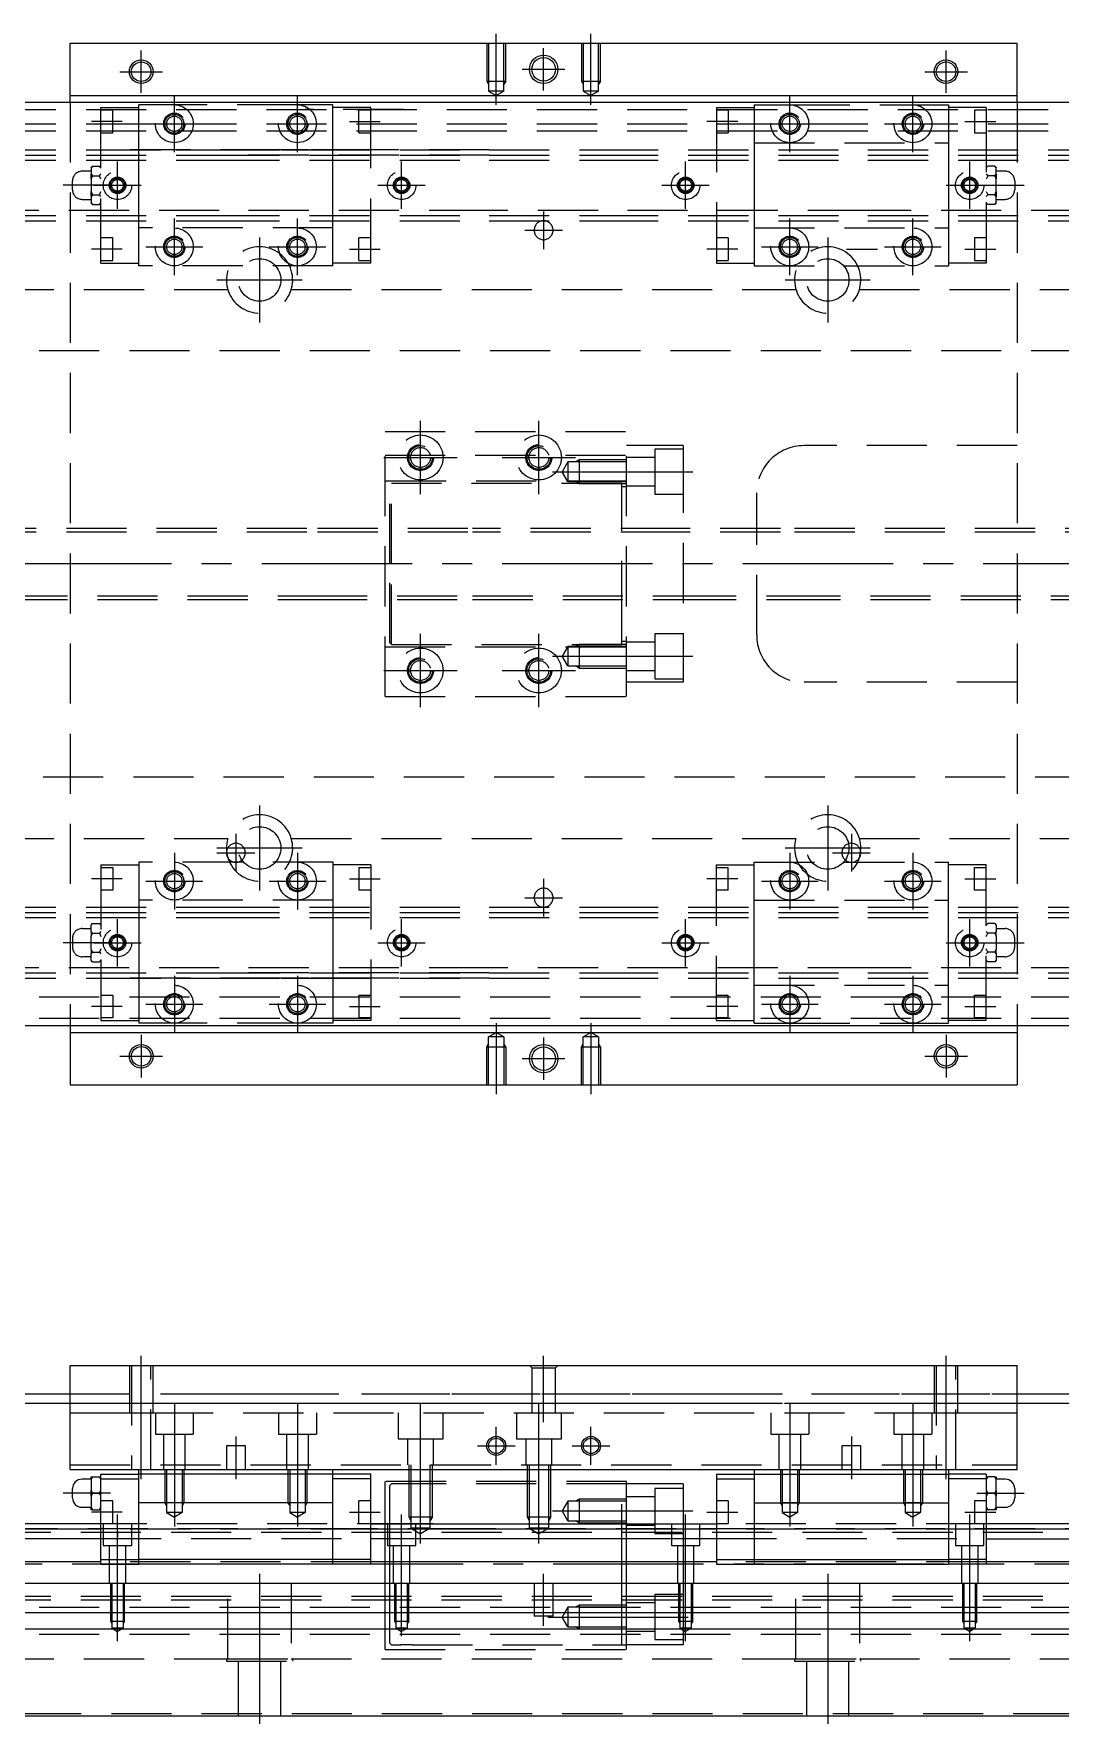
# Model space of a CAD drawing. Extents: x -94 to 666, y -24 to 355.
# Drawn here: x 122.3 to 339.1, y -2 to 355.3 of the extents above; entities that cross this region are included whole.
import ezdxf

# ---------------------------------------------------------------- set-up
doc = ezdxf.new("R2010")
doc.units = 0
doc.linetypes.add('CENTER', pattern=[50.8, 31.75, -6.35, 6.35, -6.35])
doc.linetypes.add('DASHED', pattern=[19.05, 12.7, -6.35])
doc.layers.get('0').update_dxf_attribs({"linetype": 'CONTINUOUS'})
doc.layers.add('CENTER', color=1, linetype='CENTER')

msp = doc.modelspace()

# ---------------------------------------------------------------- linework, layer by layer
at = {"color": 7, "linetype": 'CONTINUOUS'}
for p, q in [((130, 342.31), (130, 353.31)), ((130, 353.31), (330, 353.31)), ((330, 342.31), (330, 353.31)), ((474, 340.81), (-14, 340.81)), ((130, 340.81), (130, 342.31)), ((130, 342.31), (330, 342.31)), ((330, 340.81), (330, 342.31)), ((-14, 145.81), (474, 145.81)), ((130, 145.81), (130, 144.31)), ((130, 144.31), (130, 133.31)), ((130, 144.31), (330, 144.31)), ((330, 145.81), (330, 144.31)), ((330, 144.31), (330, 133.31)), ((130, 133.31), (330, 133.31)), ((130, 52), (130, 74)), ((130, 74), (330, 74)), ((330, 52), (330, 74)), ((-14, 68), (130, 68)), ((330, 68), (474, 68)), ((-6, 66), (130, 66)), ((330, 66), (466, 66)), ((130, 52), (330, 52)), ((134.72, 50.49), (134.43, 49.9)), ((134.43, 50.49), (134.72, 50.49)), ((134.43, 49.9), (134.43, 50.49)), ((134.72, 50.49), (136.19, 50.49)), ((136.45, 49.97), (136.19, 50.49)), ((136.19, 50.49), (136.5, 50.49)), ((136.5, 50.01), (136.5, 51)), ((136.5, 51), (144.5, 51)), ((144.5, 51.01), (144.5, 52)), ((144.5, 45), (144.5, 51.01)), ((185.5, 51.01), (144.5, 51.01)), ((185.5, 51.01), (185.5, 52)), ((185.5, 45), (185.5, 51.01)), ((193.5, 51), (185.5, 51)), ((193.5, 50.01), (193.5, 51)), ((266.5, 51), (266.5, 50.01)), ((266.5, 51), (274.5, 51)), ((274.5, 52), (274.5, 51.01)), ((274.5, 51.01), (274.5, 45)), ((274.5, 51.01), (315.5, 51.01)), ((315.5, 52), (315.5, 51.01)), ((315.5, 51.01), (315.5, 45)), ((323.5, 51), (315.5, 51)), ((323.5, 51), (323.5, 50.01)), ((323.5, 50.49), (323.81, 50.49)), ((323.81, 50.49), (323.55, 49.97)), ((325.28, 50.49), (323.81, 50.49)), ((325.28, 50.49), (325.57, 50.49)), ((325.57, 49.9), (325.28, 50.49)), ((325.57, 50.49), (325.57, 49.9)), ((130.5, 47), (130.5, 47.97)), ((130.5, 46.03), (130.5, 47)), ((134.43, 49.97), (132.5, 49.97)), ((134.43, 49.9), (134.43, 47.59)), ((134.43, 46.41), (134.43, 47.59)), ((134.43, 47.59), (134.72, 47)), ((134.72, 47), (134.43, 46.41)), ((134.72, 47), (136.19, 47)), ((136.19, 47), (136.5, 47.64)), ((136.5, 46.36), (136.19, 47)), ((136.5, 49.85), (136.45, 49.97)), ((136.5, 50.01), (144.5, 50.01)), ((136.5, 33), (136.5, 50.01)), ((193.5, 50.01), (185.5, 50.01)), ((193.5, 33), (193.5, 50.01)), ((266.5, 50.01), (274.5, 50.01)), ((266.5, 50.01), (266.5, 33)), ((323.5, 50.01), (315.5, 50.01)), ((323.5, 50.01), (323.5, 33)), ((323.55, 49.97), (323.5, 49.85)), ((323.5, 47.64), (323.81, 47)), ((323.81, 47), (323.5, 46.36)), ((325.28, 47), (323.81, 47)), ((325.28, 47), (325.57, 47.59)), ((325.57, 46.41), (325.28, 47)), ((327.5, 49.97), (325.57, 49.97)), ((325.57, 47.59), (325.57, 49.9)), ((325.57, 47.59), (325.57, 46.41)), ((329.5, 47.97), (329.5, 46.03)), ((132.5, 44.03), (134.43, 44.03)), ((134.43, 46.41), (134.43, 44.1)), ((134.43, 44.1), (134.72, 43.5)), ((134.43, 43.5), (134.43, 44.1)), ((134.72, 43.5), (134.43, 43.5)), ((134.72, 43.5), (136.19, 43.5)), ((136.19, 43.5), (136.5, 44.15)), ((136.5, 43.5), (136.19, 43.5)), ((185.5, 45), (144.5, 45)), ((144.5, 33), (144.5, 45)), ((185.5, 33), (185.5, 45)), ((274.5, 45), (315.5, 45)), ((274.5, 45), (274.5, 33)), ((315.5, 45), (315.5, 33)), ((323.5, 44.15), (323.81, 43.5)), ((323.81, 43.5), (323.5, 43.5)), ((325.28, 43.5), (323.81, 43.5)), ((325.28, 43.5), (325.57, 44.1)), ((325.57, 43.5), (325.28, 43.5)), ((325.57, 44.1), (325.57, 46.41)), ((325.57, 44.1), (325.57, 43.5)), ((325.57, 44.03), (327.5, 44.03)), ((136.5, 40.5), (0, 40.5)), ((136.5, 39.38), (0, 39.38)), ((193.5, 40.5), (246, 40.5)), ((266.5, 39.38), (193.5, 39.38)), ((246, 40.5), (258, 40.5)), ((258, 40.5), (266.5, 40.5)), ((460, 40.5), (323.5, 40.5)), ((460, 39.38), (323.5, 39.38)), ((0, 37.47), (136.5, 37.47)), ((193.5, 37.47), (266.5, 37.47)), ((323.5, 37.4), (460, 37)), ((136.5, 32.52), (0, 32.52)), ((136.5, 32), (136.5, 33)), ((136.5, 33), (144.5, 33)), ((144.5, 32), (144.5, 33)), ((185.5, 33), (144.5, 33)), ((185.5, 32), (185.5, 33)), ((193.5, 33), (185.5, 33)), ((193.5, 32), (193.5, 33)), ((266.5, 32.5), (193.5, 32.52)), ((266.5, 33), (266.5, 32)), ((266.5, 33), (274.5, 33)), ((274.5, 33), (274.5, 32)), ((274.5, 33), (315.5, 33)), ((315.5, 33), (315.5, 32)), ((323.5, 33), (315.5, 33)), ((323.5, 33), (323.5, 32)), ((460, 32.52), (323.5, 32.5)), ((136.5, 32), (144.5, 32)), ((185.5, 32), (144.5, 32)), ((193.5, 32), (185.5, 32)), ((266.5, 32), (274.5, 32)), ((274.5, 32), (315.5, 32)), ((323.5, 32), (315.5, 32)), ((0, 28), (460, 28)), ((460, 21.7), (0, 21.7)), ((460, 18.3), (0, 18.3)), ((0, 0), (460, 0))]:
    msp.add_line(p, q, dxfattribs=at)
at = {"color": 3, "linetype": 'DASHED'}
for p, q in [((218, 353.31), (218, 345.31)), ((218.38, 353.31), (218.38, 345.31)), ((221.62, 345.31), (221.62, 353.31)), ((222, 345.31), (222, 353.31)), ((238, 353.31), (238, 345.31)), ((238.38, 353.31), (238.38, 345.31)), ((241.62, 345.31), (241.62, 353.31)), ((242, 345.31), (242, 353.31)), ((218, 345.31), (218.38, 344.65)), ((218, 345.31), (220, 345.31)), ((218.38, 345.31), (218.38, 343.21)), ((221.62, 343.21), (218.38, 343.21)), ((218.38, 343.21), (220, 342.27)), ((220, 345.31), (222, 345.31)), ((221.62, 343.21), (220, 342.27)), ((221.62, 343.21), (221.62, 345.31)), ((222, 345.31), (221.62, 344.65)), ((238, 345.31), (238.38, 344.65)), ((238, 345.31), (240, 345.31)), ((238.38, 345.31), (238.38, 343.21)), ((238.38, 343.21), (240, 342.27)), ((241.62, 343.21), (238.38, 343.21)), ((240, 345.31), (242, 345.31)), ((241.62, 343.21), (240, 342.27)), ((241.62, 343.21), (241.62, 345.31)), ((242, 345.31), (241.62, 344.65)), ((130, 340.81), (130, 145.81)), ((136.5, 338.77), (136.5, 339.76)), ((136.5, 339.76), (144.5, 339.76)), ((144.5, 339.32), (144.5, 340.31)), ((152, 340.31), (144.5, 340.31)), ((178, 340.31), (152, 340.31)), ((185.5, 340.31), (178, 340.31)), ((185.5, 339.32), (185.5, 340.31)), ((193.5, 339.76), (185.5, 339.76)), ((193.5, 338.77), (193.5, 339.76)), ((266.5, 339.76), (266.5, 338.77)), ((266.5, 339.76), (274.5, 339.76)), ((274.5, 340.31), (274.5, 339.32)), ((274.5, 340.31), (282, 340.31)), ((282, 340.31), (308, 340.31)), ((308, 340.31), (315.5, 340.31)), ((315.5, 340.31), (315.5, 339.32)), ((323.5, 339.76), (315.5, 339.76)), ((323.5, 339.76), (323.5, 338.77)), ((330, 340.81), (330, 145.81)), ((0, 339.31), (460, 339.31)), ((0, 336.31), (460, 336.31)), ((139, 339.21), (136.5, 339.21)), ((136.5, 307.85), (136.5, 338.77)), ((139, 334.41), (139, 339.21)), ((144.5, 332.31), (144.5, 339.32)), ((200.37, 339.32), (179.63, 339.32)), ((185.5, 332.31), (185.5, 339.32)), ((191, 334.41), (191, 339.21)), ((193.5, 339.21), (191, 339.21)), ((193.5, 307.85), (193.5, 338.77)), ((269, 339.21), (266.5, 339.21)), ((266.5, 338.77), (266.5, 307.85)), ((269, 339.21), (269, 334.41)), ((274.5, 339.32), (274.5, 332.31)), ((315.5, 339.32), (315.5, 332.31)), ((323.5, 339.21), (321, 339.21)), ((321, 339.21), (321, 334.41)), ((323.5, 338.77), (323.5, 307.85)), ((0, 334.81), (460, 334.81)), ((136.5, 334.41), (139, 334.41)), ((144.5, 331.81), (144.5, 332.31)), ((185.5, 331.81), (185.5, 332.31)), ((191, 334.41), (193.5, 334.41)), ((266.5, 334.41), (269, 334.41)), ((274.5, 332.31), (274.5, 331.81)), ((274.5, 332.31), (315.5, 332.31)), ((315.5, 332.31), (315.5, 331.81)), ((321, 334.41), (323.5, 334.41)), ((0, 330.81), (161.5, 330.81)), ((0, 329.69), (161.5, 329.69)), ((136.5, 330.81), (193.5, 330.81)), ((193.5, 330.81), (136.5, 330.81)), ((144.5, 326.81), (144.5, 331.81)), ((218.5, 330.81), (161.5, 330.81)), ((161.5, 330.81), (218.5, 330.81)), ((161.5, 330.81), (218.5, 330.81)), ((218.5, 330.81), (161.5, 330.81)), ((218.5, 329.69), (161.5, 329.69)), ((161.5, 329.69), (218.5, 329.69)), ((185.5, 326.81), (185.5, 331.81)), ((218.5, 330.81), (241.5, 330.81)), ((218.5, 329.69), (241.5, 329.69)), ((241.5, 330.81), (298.5, 330.81)), ((241.5, 330.81), (298.5, 330.81)), ((241.5, 329.69), (298.5, 329.69)), ((241.5, 329.69), (298.5, 329.69)), ((274.5, 331.81), (274.5, 326.81)), ((298.5, 330.81), (460, 330.81)), ((298.5, 329.69), (460, 329.69)), ((315.5, 331.81), (315.5, 326.81)), ((0, 328.61), (161.5, 328.61)), ((134.43, 326.28), (132.5, 326.28)), ((134.72, 327.35), (134.43, 327.05)), ((134.72, 327.35), (134.43, 327)), ((134.43, 327), (134.43, 327.05)), ((134.43, 327), (134.43, 325.67)), ((134.43, 324.65), (134.43, 325.67)), ((134.43, 325.67), (134.72, 325.33)), ((134.72, 325.33), (134.43, 324.65)), ((134.72, 327.35), (136.19, 327.35)), ((134.72, 325.33), (136.19, 325.33)), ((136.5, 327.03), (136.19, 327.35)), ((136.5, 326.98), (136.19, 327.35)), ((136.19, 325.33), (136.5, 325.7)), ((136.5, 324.59), (136.19, 325.33)), ((144.5, 326.31), (144.5, 326.81)), ((144.5, 320.31), (144.5, 326.31)), ((161.5, 328.61), (218.5, 328.61)), ((161.5, 328.61), (218.5, 328.61)), ((185.5, 326.31), (185.5, 326.81)), ((185.5, 320.31), (185.5, 326.31)), ((218.5, 328.61), (241.5, 328.61)), ((241.5, 328.61), (298.5, 328.61)), ((241.5, 328.61), (298.5, 328.61)), ((274.5, 326.81), (274.5, 326.31)), ((274.5, 326.31), (274.5, 320.31)), ((298.5, 328.61), (460, 328.61)), ((315.5, 326.81), (315.5, 326.31)), ((315.5, 326.31), (315.5, 320.31)), ((323.81, 327.35), (323.5, 327.03)), ((323.81, 327.35), (323.5, 326.98)), ((323.5, 325.7), (323.81, 325.33)), ((323.81, 325.33), (323.5, 324.59)), ((325.28, 327.35), (323.81, 327.35)), ((325.28, 325.33), (323.81, 325.33)), ((325.57, 327.05), (325.28, 327.35)), ((325.57, 327), (325.28, 327.35)), ((325.28, 325.33), (325.57, 325.67)), ((325.57, 324.65), (325.28, 325.33)), ((325.57, 327.05), (325.57, 327)), ((325.57, 325.67), (325.57, 327)), ((327.5, 326.28), (325.57, 326.28)), ((325.57, 325.67), (325.57, 324.65)), ((130.5, 322.34), (130.5, 324.28)), ((134.43, 324.65), (134.43, 321.97)), ((134.43, 321.97), (134.72, 321.29)), ((134.43, 320.95), (134.43, 321.97)), ((136.19, 321.29), (136.5, 322.03)), ((323.5, 322.03), (323.81, 321.29)), ((325.28, 321.29), (325.57, 321.97)), ((325.57, 321.97), (325.57, 324.65)), ((325.57, 321.97), (325.57, 320.95)), ((329.5, 324.28), (329.5, 322.34)), ((161.5, 318.01), (0, 318.01)), ((132.5, 320.34), (134.43, 320.34)), ((134.72, 321.29), (134.43, 320.95)), ((134.43, 320.95), (134.43, 319.62)), ((134.43, 319.57), (134.43, 319.62)), ((134.43, 319.62), (134.72, 319.27)), ((134.43, 319.57), (134.72, 319.27)), ((134.72, 321.29), (136.19, 321.29)), ((134.72, 319.27), (136.19, 319.27)), ((136.5, 320.92), (136.19, 321.29)), ((136.19, 319.27), (136.5, 319.64)), ((136.19, 319.27), (136.5, 319.59)), ((144.5, 319.81), (144.5, 320.31)), ((144.5, 314.81), (144.5, 319.81)), ((218.5, 318.01), (161.5, 318.01)), ((218.5, 318.01), (161.5, 318.01)), ((185.5, 319.81), (185.5, 320.31)), ((185.5, 314.81), (185.5, 319.81)), ((241.5, 318.01), (218.5, 318.01)), ((298.5, 318.01), (241.5, 318.01)), ((298.5, 318.01), (241.5, 318.01)), ((274.5, 320.31), (274.5, 319.81)), ((274.5, 319.81), (274.5, 314.81)), ((460, 318.01), (298.5, 318.01)), ((315.5, 320.31), (315.5, 319.81)), ((315.5, 319.81), (315.5, 314.81)), ((323.81, 321.29), (323.5, 320.92)), ((323.5, 319.64), (323.81, 319.27)), ((323.5, 319.59), (323.81, 319.27)), ((325.28, 321.29), (323.81, 321.29)), ((325.28, 319.27), (323.81, 319.27)), ((325.57, 320.95), (325.28, 321.29)), ((325.28, 319.27), (325.57, 319.62)), ((325.28, 319.27), (325.57, 319.57)), ((325.57, 319.62), (325.57, 320.95)), ((325.57, 320.34), (327.5, 320.34)), ((325.57, 319.62), (325.57, 319.57)), ((0, 316.93), (161.5, 316.93)), ((0, 315.81), (161.5, 315.81)), ((144.5, 314.31), (144.5, 314.81)), ((161.5, 316.93), (218.5, 316.93)), ((161.5, 315.81), (218.5, 315.81)), ((185.5, 314.31), (185.5, 314.81)), ((218.5, 316.93), (241.5, 316.93)), ((218.5, 315.81), (241.5, 315.81)), ((241.5, 316.93), (298.5, 316.93)), ((241.5, 315.81), (298.5, 315.81)), ((274.5, 314.81), (274.5, 314.31)), ((298.5, 316.93), (460, 316.93)), ((298.5, 315.81), (460, 315.81)), ((315.5, 314.81), (315.5, 314.31)), ((139, 312.21), (136.5, 312.21)), ((139, 307.41), (139, 312.21)), ((144.5, 307.3), (144.5, 314.31)), ((185.5, 314.31), (144.5, 314.31)), ((185.5, 307.3), (185.5, 314.31)), ((191, 307.41), (191, 312.21)), ((193.5, 312.21), (191, 312.21)), ((269, 312.21), (266.5, 312.21)), ((269, 312.21), (269, 307.41)), ((274.5, 314.31), (274.5, 307.3)), ((274.5, 314.31), (315.5, 314.31)), ((315.5, 314.31), (315.5, 307.3)), ((323.5, 312.21), (321, 312.21)), ((321, 312.21), (321, 307.41)), ((136.5, 306.86), (136.5, 307.85)), ((136.5, 307.41), (139, 307.41)), ((144.5, 306.31), (144.5, 307.3)), ((185.5, 306.31), (185.5, 307.3)), ((191, 307.41), (193.5, 307.41)), ((193.5, 306.86), (193.5, 307.85)), ((266.5, 307.85), (266.5, 306.86)), ((266.5, 307.41), (269, 307.41)), ((274.5, 307.3), (274.5, 306.31)), ((315.5, 307.3), (315.5, 306.31)), ((321, 307.41), (323.5, 307.41)), ((323.5, 307.85), (323.5, 306.86)), ((136.5, 306.86), (144.5, 306.86)), ((185.5, 306.31), (144.5, 306.31)), ((193.5, 306.86), (185.5, 306.86)), ((266.5, 306.86), (274.5, 306.86)), ((274.5, 306.31), (315.5, 306.31)), ((323.5, 306.86), (315.5, 306.86)), ((56.71, 301.31), (163.29, 301.31)), ((176.71, 301.31), (283.29, 301.31)), ((296.71, 301.31), (403.29, 301.31)), ((460, 288.31), (10, 288.31)), ((196.5, 271.31), (247.5, 271.31)), ((196.5, 215.31), (196.5, 271.31)), ((247.5, 215.31), (247.5, 271.31)), ((259.5, 268.31), (247.5, 268.31)), ((259.5, 268.31), (259.5, 266.8)), ((330, 268.31), (285, 268.31)), ((196.5, 266.31), (247.5, 266.31)), ((235.1, 264.86), (233.91, 262.8)), ((237.5, 264.86), (235.1, 264.86)), ((235.1, 264.86), (235.1, 260.73)), ((237.5, 265.3), (236.75, 264.86)), ((247.5, 265.3), (237.5, 265.3)), ((237.5, 265.3), (237.5, 260.3)), ((247.5, 264.86), (237.5, 264.86)), ((253.5, 265.8), (247.5, 265.8)), ((259.5, 267.55), (253.5, 267.55)), ((253.5, 267.55), (253.5, 258.05)), ((259.5, 266.8), (259.5, 219.82)), ((235.1, 260.73), (233.91, 262.8)), ((247.5, 260.81), (196.5, 260.81)), ((197.5, 243.31), (197.5, 259.97)), ((246.5, 260.31), (197.84, 260.31)), ((197.84, 243.31), (197.84, 260.31)), ((235.1, 260.73), (237.5, 260.73)), ((237.5, 260.3), (236.75, 260.73)), ((237.5, 260.73), (247.5, 260.73)), ((237.5, 260.3), (247.5, 260.3)), ((246.5, 256.27), (246.5, 260.31)), ((247.5, 259.63), (246.5, 259.63)), ((247.5, 259.8), (253.5, 259.8)), ((253.5, 258.05), (259.5, 258.05)), ((275, 228.31), (275, 258.31)), ((246.5, 255.37), (246.5, 256.27)), ((246.5, 231.25), (246.5, 255.37)), ((180, 250.81), (40.5, 250.81)), ((214, 250.81), (180, 250.81)), ((259, 250.81), (215, 250.81)), ((280, 250.81), (258, 250.81)), ((410, 250.81), (280, 250.81)), ((180, 250.06), (40.5, 250.06)), ((214, 250.06), (180, 250.06)), ((259, 250.06), (215, 250.06)), ((280, 250.06), (258, 250.06)), ((410, 250.06), (280, 250.06)), ((197.5, 226.65), (197.5, 243.31)), ((197.84, 226.31), (197.84, 243.31)), ((40.5, 236.56), (180, 236.56)), ((180, 236.56), (214, 236.56)), ((215, 236.56), (259, 236.56)), ((258, 236.56), (280, 236.56)), ((280, 236.56), (410, 236.56)), ((40.5, 235.81), (180, 235.81)), ((180, 235.81), (214, 235.81)), ((215, 235.81), (259, 235.81)), ((258, 235.81), (280, 235.81)), ((280, 235.81), (410, 235.81)), ((246.5, 230.35), (246.5, 231.25)), ((246.5, 226.31), (246.5, 230.35)), ((196.5, 225.81), (247.5, 225.81)), ((197.5, 226.65), (197.84, 226.31)), ((197.84, 226.31), (246.5, 226.31)), ((235.1, 225.89), (233.91, 223.82)), ((237.5, 225.89), (235.1, 225.89)), ((235.1, 225.89), (235.1, 221.76)), ((237.5, 226.32), (236.75, 225.89)), ((247.5, 226.32), (237.5, 226.32)), ((247.5, 226.32), (237.5, 226.32)), ((237.5, 226.32), (237.5, 221.32)), ((247.5, 225.89), (237.5, 225.89)), ((246.5, 226.99), (247.5, 226.99)), ((253.5, 226.82), (247.5, 226.82)), ((259.5, 228.57), (253.5, 228.57)), ((253.5, 228.57), (253.5, 219.07)), ((235.1, 221.76), (233.91, 223.82)), ((235.1, 221.76), (237.5, 221.76)), ((237.5, 221.32), (236.75, 221.76)), ((237.5, 221.76), (247.5, 221.76)), ((237.5, 221.32), (247.5, 221.32)), ((247.5, 220.82), (253.5, 220.82)), ((259.5, 218.31), (247.5, 218.31)), ((253.5, 219.07), (259.5, 219.07)), ((259.5, 219.82), (259.5, 218.31)), ((330, 218.31), (285, 218.31)), ((196.5, 215.31), (247.5, 215.31)), ((10, 198.31), (460, 198.31)), ((56.71, 185.31), (163.29, 185.31)), ((176.71, 185.31), (283.29, 185.31)), ((296.71, 185.31), (403.29, 185.31)), ((136.5, 179.76), (136.5, 178.77)), ((136.5, 179.76), (144.5, 179.76)), ((136.5, 179.21), (139, 179.21)), ((136.5, 178.77), (136.5, 147.85)), ((139, 179.21), (139, 174.41)), ((144.5, 180.31), (144.5, 179.32)), ((185.5, 180.31), (144.5, 180.31)), ((144.5, 179.32), (144.5, 172.31)), ((185.5, 180.31), (185.5, 179.32)), ((193.5, 179.76), (185.5, 179.76)), ((185.5, 179.32), (185.5, 172.31)), ((191, 179.21), (191, 174.41)), ((191, 179.21), (193.5, 179.21)), ((193.5, 179.76), (193.5, 178.77)), ((193.5, 178.77), (193.5, 147.85)), ((266.5, 178.77), (266.5, 179.76)), ((266.5, 179.76), (274.5, 179.76)), ((266.5, 179.21), (269, 179.21)), ((266.5, 147.85), (266.5, 178.77)), ((269, 174.41), (269, 179.21)), ((274.5, 179.32), (274.5, 180.31)), ((274.5, 180.31), (315.5, 180.31)), ((274.5, 172.31), (274.5, 179.32)), ((315.5, 179.32), (315.5, 180.31)), ((323.5, 179.76), (315.5, 179.76)), ((315.5, 172.31), (315.5, 179.32)), ((321, 179.21), (323.5, 179.21)), ((321, 174.41), (321, 179.21)), ((323.5, 178.77), (323.5, 179.76)), ((323.5, 147.85), (323.5, 178.77)), ((139, 174.41), (136.5, 174.41)), ((144.5, 172.31), (144.5, 171.81)), ((185.5, 172.31), (144.5, 172.31)), ((144.5, 171.81), (144.5, 166.81)), ((185.5, 172.31), (185.5, 171.81)), ((185.5, 171.81), (185.5, 166.81)), ((193.5, 174.41), (191, 174.41)), ((269, 174.41), (266.5, 174.41)), ((274.5, 171.81), (274.5, 172.31)), ((274.5, 172.31), (315.5, 172.31)), ((274.5, 166.81), (274.5, 171.81)), ((315.5, 171.81), (315.5, 172.31)), ((315.5, 166.81), (315.5, 171.81)), ((323.5, 174.41), (321, 174.41)), ((0, 170.81), (161.5, 170.81)), ((0, 169.69), (161.5, 169.69)), ((0, 168.61), (161.5, 168.61)), ((161.5, 170.81), (218.5, 170.81)), ((161.5, 169.69), (218.5, 169.69)), ((161.5, 168.61), (218.5, 168.61)), ((161.5, 168.61), (218.5, 168.61)), ((218.5, 170.81), (241.5, 170.81)), ((218.5, 169.69), (241.5, 169.69)), ((218.5, 168.61), (241.5, 168.61)), ((241.5, 170.81), (298.5, 170.81)), ((241.5, 169.69), (298.5, 169.69)), ((241.5, 168.61), (298.5, 168.61)), ((241.5, 168.61), (298.5, 168.61)), ((298.5, 170.81), (460, 170.81)), ((298.5, 169.69), (460, 169.69)), ((298.5, 168.61), (460, 168.61)), ((132.5, 166.28), (134.43, 166.28)), ((134.43, 167), (134.72, 167.35)), ((134.43, 167.05), (134.72, 167.35)), ((134.43, 167.05), (134.43, 167)), ((134.43, 165.67), (134.43, 167)), ((134.72, 165.33), (134.43, 165.67)), ((134.43, 165.67), (134.43, 164.65)), ((134.43, 164.65), (134.72, 165.33)), ((134.43, 161.97), (134.43, 164.65)), ((134.72, 167.35), (136.19, 167.35)), ((134.72, 165.33), (136.19, 165.33)), ((136.19, 167.35), (136.5, 166.98)), ((136.19, 167.35), (136.5, 167.03)), ((136.5, 165.7), (136.19, 165.33)), ((136.19, 165.33), (136.5, 164.59)), ((144.5, 166.81), (144.5, 166.31)), ((144.5, 166.31), (144.5, 160.31)), ((185.5, 166.81), (185.5, 166.31)), ((185.5, 166.31), (185.5, 160.31)), ((274.5, 166.31), (274.5, 166.81)), ((274.5, 160.31), (274.5, 166.31)), ((315.5, 166.31), (315.5, 166.81)), ((315.5, 160.31), (315.5, 166.31)), ((323.5, 167.03), (323.81, 167.35)), ((323.5, 166.98), (323.81, 167.35)), ((323.81, 165.33), (323.5, 165.7)), ((323.5, 164.59), (323.81, 165.33)), ((325.28, 167.35), (323.81, 167.35)), ((325.28, 165.33), (323.81, 165.33)), ((325.28, 167.35), (325.57, 167.05)), ((325.28, 167.35), (325.57, 167)), ((325.57, 165.67), (325.28, 165.33)), ((325.28, 165.33), (325.57, 164.65)), ((325.57, 167), (325.57, 167.05)), ((325.57, 167), (325.57, 165.67)), ((325.57, 166.28), (327.5, 166.28)), ((325.57, 164.65), (325.57, 165.67)), ((325.57, 164.65), (325.57, 161.97)), ((130.5, 164.28), (130.5, 162.34)), ((134.72, 161.29), (134.43, 161.97)), ((134.43, 161.97), (134.43, 160.95)), ((134.43, 160.95), (134.72, 161.29)), ((134.43, 159.62), (134.43, 160.95)), ((134.72, 161.29), (136.19, 161.29)), ((136.5, 162.03), (136.19, 161.29)), ((136.19, 161.29), (136.5, 160.92)), ((323.81, 161.29), (323.5, 162.03)), ((323.5, 160.92), (323.81, 161.29)), ((325.28, 161.29), (323.81, 161.29)), ((325.57, 161.97), (325.28, 161.29)), ((325.28, 161.29), (325.57, 160.95)), ((325.57, 160.95), (325.57, 161.97)), ((325.57, 160.95), (325.57, 159.62)), ((329.5, 162.34), (329.5, 164.28)), ((161.5, 158.01), (0, 158.01)), ((134.43, 160.34), (132.5, 160.34)), ((134.72, 159.27), (134.43, 159.62)), ((134.43, 159.62), (134.43, 159.57)), ((134.72, 159.27), (134.43, 159.57)), ((134.72, 159.27), (136.19, 159.27)), ((136.5, 159.64), (136.19, 159.27)), ((136.5, 159.59), (136.19, 159.27)), ((144.5, 160.31), (144.5, 159.81)), ((144.5, 159.81), (144.5, 154.81)), ((218.5, 158.01), (161.5, 158.01)), ((218.5, 158.01), (161.5, 158.01)), ((185.5, 160.31), (185.5, 159.81)), ((185.5, 159.81), (185.5, 154.81)), ((241.5, 158.01), (218.5, 158.01)), ((298.5, 158.01), (241.5, 158.01)), ((298.5, 158.01), (241.5, 158.01)), ((274.5, 159.81), (274.5, 160.31)), ((274.5, 154.81), (274.5, 159.81)), ((460, 158.01), (298.5, 158.01)), ((315.5, 159.81), (315.5, 160.31)), ((315.5, 154.81), (315.5, 159.81)), ((323.81, 159.27), (323.5, 159.64)), ((323.81, 159.27), (323.5, 159.59)), ((325.28, 159.27), (323.81, 159.27)), ((325.57, 159.62), (325.28, 159.27)), ((325.57, 159.57), (325.28, 159.27)), ((327.5, 160.34), (325.57, 160.34)), ((325.57, 159.57), (325.57, 159.62)), ((0, 156.93), (161.5, 156.93)), ((0, 155.81), (161.5, 155.81)), ((193.5, 155.81), (136.5, 155.81)), ((136.5, 155.81), (193.5, 155.81)), ((144.5, 154.81), (144.5, 154.31)), ((144.5, 154.31), (144.5, 147.3)), ((218.5, 156.93), (161.5, 156.93)), ((161.5, 156.93), (218.5, 156.93)), ((218.5, 155.81), (161.5, 155.81)), ((161.5, 155.81), (218.5, 155.81)), ((218.5, 155.81), (161.5, 155.81)), ((161.5, 155.81), (218.5, 155.81)), ((185.5, 154.81), (185.5, 154.31)), ((185.5, 154.31), (185.5, 147.3)), ((218.5, 156.93), (241.5, 156.93)), ((218.5, 155.81), (241.5, 155.81)), ((241.5, 156.93), (298.5, 156.93)), ((241.5, 156.93), (298.5, 156.93)), ((241.5, 155.81), (298.5, 155.81)), ((241.5, 155.81), (298.5, 155.81)), ((274.5, 154.31), (274.5, 154.81)), ((274.5, 147.3), (274.5, 154.31)), ((274.5, 154.31), (315.5, 154.31)), ((298.5, 156.93), (460, 156.93)), ((298.5, 155.81), (460, 155.81)), ((315.5, 154.31), (315.5, 154.81)), ((315.5, 147.3), (315.5, 154.31)), ((460, 151.81), (0, 151.81)), ((136.5, 152.21), (139, 152.21)), ((139, 152.21), (139, 147.41)), ((191, 152.21), (191, 147.41)), ((191, 152.21), (193.5, 152.21)), ((266.5, 152.21), (269, 152.21)), ((269, 147.41), (269, 152.21)), ((321, 152.21), (323.5, 152.21)), ((321, 147.41), (321, 152.21)), ((460, 147.31), (0, 147.31)), ((136.5, 147.85), (136.5, 146.86)), ((139, 147.41), (136.5, 147.41)), ((136.5, 146.86), (144.5, 146.86)), ((144.5, 147.3), (144.5, 146.31)), ((185.5, 147.3), (185.5, 146.31)), ((193.5, 146.86), (185.5, 146.86)), ((193.5, 147.41), (191, 147.41)), ((193.5, 147.85), (193.5, 146.86)), ((266.5, 146.86), (266.5, 147.85)), ((269, 147.41), (266.5, 147.41)), ((266.5, 146.86), (274.5, 146.86)), ((274.5, 146.31), (274.5, 147.3)), ((315.5, 146.31), (315.5, 147.3)), ((323.5, 146.86), (315.5, 146.86)), ((323.5, 147.41), (321, 147.41)), ((323.5, 146.86), (323.5, 147.85)), ((152, 146.31), (144.5, 146.31)), ((178, 146.31), (152, 146.31)), ((185.5, 146.31), (178, 146.31)), ((218.38, 143.41), (220, 144.35)), ((218.38, 141.31), (218.38, 143.41)), ((221.62, 143.41), (218.38, 143.41)), ((221.62, 143.41), (220, 144.35)), ((221.62, 143.41), (221.62, 141.31)), ((238.38, 143.41), (240, 144.35)), ((238.38, 141.31), (238.38, 143.41)), ((241.62, 143.41), (238.38, 143.41)), ((241.62, 143.41), (240, 144.35)), ((241.62, 143.41), (241.62, 141.31)), ((274.5, 146.31), (282, 146.31)), ((282, 146.31), (308, 146.31)), ((308, 146.31), (315.5, 146.31)), ((218, 141.31), (218.38, 141.97)), ((218, 141.31), (220, 141.31)), ((218, 133.31), (218, 141.31)), ((218.38, 133.31), (218.38, 141.31)), ((220, 141.31), (222, 141.31)), ((222, 141.31), (221.62, 141.97)), ((221.62, 141.31), (221.62, 133.31)), ((222, 141.31), (222, 133.31)), ((238, 141.31), (238.38, 141.97)), ((238, 141.31), (240, 141.31)), ((238, 133.31), (238, 141.31)), ((238.38, 133.31), (238.38, 141.31)), ((240, 141.31), (242, 141.31)), ((242, 141.31), (241.62, 141.97)), ((241.62, 141.31), (241.62, 133.31)), ((242, 141.31), (242, 133.31)), ((142.5, 74), (142.5, 64)), ((142.93, 74), (142.93, 52)), ((147.07, 52), (147.07, 74)), ((147.5, 64), (147.5, 74)), ((227.5, 73.5), (227, 74)), ((227.5, 73.5), (227.5, 64)), ((227.5, 73.5), (232.5, 73.5)), ((232.5, 73.5), (233, 74)), ((232.5, 64), (232.5, 73.5)), ((312.5, 74), (312.5, 64)), ((312.93, 74), (312.93, 52)), ((317.07, 52), (317.07, 74)), ((317.5, 64), (317.5, 74)), ((130, 68), (167.5, 68)), ((155, 68), (192.5, 68)), ((167.5, 68), (172.5, 68)), ((172.5, 68), (287.5, 68)), ((192.5, 68), (197.5, 68)), ((197.5, 68), (262.5, 68)), ((262.5, 68), (267.5, 68)), ((267.5, 68), (330, 68)), ((287.5, 68), (292.5, 68)), ((292.5, 68), (330, 68)), ((130, 66), (142.5, 66)), ((142.5, 66), (147.5, 66)), ((147.5, 66), (312.5, 66)), ((155, 66), (192.5, 66)), ((155, 66), (167.5, 66)), ((167.5, 66), (172.5, 66)), ((172.5, 66), (287.5, 66)), ((192.5, 66), (197.5, 66)), ((197.5, 66), (262.5, 66)), ((262.5, 66), (267.5, 66)), ((267.5, 66), (305, 66)), ((287.5, 66), (292.5, 66)), ((292.5, 66), (305, 66)), ((312.5, 66), (317.5, 66)), ((317.5, 66), (330, 66)), ((130, 64), (142.5, 64)), ((142.5, 64), (147.5, 64)), ((147.5, 64), (312.5, 64)), ((148, 64), (148, 59.5)), ((156, 64), (156, 59.5)), ((174, 64), (174, 59.5)), ((182, 64), (182, 59.5)), ((199.25, 64), (199.25, 58.5)), ((208.75, 58.5), (208.75, 64)), ((224.25, 64), (224.25, 58.5)), ((233.75, 58.5), (233.75, 64)), ((278, 64), (278, 59.5)), ((286, 64), (286, 59.5)), ((304, 64), (304, 59.5)), ((312, 64), (312, 59.5)), ((312.5, 64), (317.5, 64)), ((317.5, 64), (330, 64)), ((148, 59.5), (156, 59.5)), ((149.75, 52), (149.75, 59.5)), ((154.25, 59.5), (154.25, 52)), ((174, 59.5), (182, 59.5)), ((175.75, 52), (175.75, 59.5)), ((180.25, 59.5), (180.25, 52)), ((199.25, 58.5), (208.75, 58.5)), ((201.25, 58.5), (201.25, 53)), ((206.75, 53), (206.75, 58.5)), ((224.25, 58.5), (233.75, 58.5)), ((226.25, 58.5), (226.25, 53)), ((231.75, 53), (231.75, 58.5)), ((278, 59.5), (286, 59.5)), ((279.75, 52), (279.75, 59.5)), ((284.25, 59.5), (284.25, 52)), ((304, 59.5), (312, 59.5)), ((305.75, 52), (305.75, 59.5)), ((310.25, 59.5), (310.25, 52)), ((163, 57), (163, 52)), ((165, 57), (163, 57)), ((167, 57), (165, 57)), ((167, 52), (167, 57)), ((295, 57), (293, 57)), ((293, 57), (293, 52)), ((297, 57), (295, 57)), ((297, 52), (297, 57)), ((130, 53), (330, 53)), ((150, 52), (150, 45)), ((150.38, 52), (150.38, 42.9)), ((153.62, 52), (153.62, 42.9)), ((154, 52), (154, 45)), ((176, 52), (176, 45)), ((176.38, 52), (176.38, 42.9)), ((179.62, 52), (179.62, 42.9)), ((180, 52), (180, 45)), ((201.5, 53), (201.5, 46.9)), ((201.5, 52), (201.5, 44.9)), ((201.93, 53), (201.93, 44.5)), ((206.07, 44.5), (206.07, 53)), ((206.5, 46.9), (206.5, 53)), ((206.5, 44.9), (206.5, 52)), ((226.5, 53), (226.5, 46.9)), ((226.5, 52), (226.5, 44.9)), ((226.93, 53), (226.93, 44.5)), ((231.07, 44.5), (231.07, 53)), ((231.5, 46.9), (231.5, 53)), ((231.5, 44.9), (231.5, 52)), ((280, 52), (280, 45)), ((280.38, 52), (280.38, 42.9)), ((283.62, 52), (283.62, 42.9)), ((284, 52), (284, 45)), ((306, 52), (306, 45)), ((306.38, 52), (306.38, 42.9)), ((309.62, 52), (309.62, 42.9)), ((310, 52), (310, 45)), ((196.5, 40.5), (196.5, 49.5)), ((247.5, 49.5), (196.5, 49.5)), ((197.84, 49), (197.5, 48.66)), ((197.5, 45), (197.5, 48.66)), ((201.5, 49), (197.84, 49)), ((247.5, 49), (201.5, 49)), ((201.5, 47.3), (201.5, 42)), ((201.93, 46.9), (201.93, 42)), ((206.07, 42), (206.07, 46.9)), ((206.5, 42), (206.5, 47.4)), ((226.5, 47.3), (226.5, 42)), ((226.93, 46.9), (226.93, 42)), ((231.07, 42), (231.07, 46.9)), ((231.5, 42), (231.5, 47.4)), ((246.5, 32), (246.5, 49)), ((247.5, 45), (247.5, 49.5)), ((259.5, 49), (247.5, 49)), ((253.5, 48), (253.5, 38.5)), ((259.5, 48), (253.5, 48)), ((259.5, 49), (259.5, 46.7)), ((259.5, 46.7), (259.5, 45)), ((139, 45.4), (136.5, 45.4)), ((139, 43), (139, 45.4)), ((139, 40.6), (139, 43)), ((154, 45), (150, 45)), ((150, 45), (150.38, 44.34)), ((153.62, 42.9), (150.38, 42.9)), ((150.38, 42.9), (152, 41.96)), ((153.62, 42.9), (152, 41.96)), ((154, 45), (153.62, 44.34)), ((180, 45), (176, 45)), ((176, 45), (176.38, 44.34)), ((179.62, 42.9), (176.38, 42.9)), ((176.38, 42.9), (178, 41.96)), ((179.62, 42.9), (178, 41.96)), ((180, 45), (179.62, 44.34)), ((193.5, 45.4), (191, 45.4)), ((191, 43), (191, 45.4)), ((191, 40.6), (191, 43)), ((197.5, 40.5), (197.5, 45)), ((235.1, 45.32), (233.91, 43.25)), ((235.1, 41.18), (233.91, 43.25)), ((235.1, 45.32), (235.1, 41.18)), ((237.5, 45.32), (235.1, 45.32)), ((237.5, 45.75), (236.75, 45.32)), ((237.5, 45.75), (237.5, 40.75)), ((247.5, 45.75), (237.5, 45.75)), ((247.5, 45.32), (237.5, 45.32)), ((253.5, 46.25), (247.5, 46.25)), ((247.5, 40.5), (247.5, 45)), ((259.5, 45), (259.5, 40.5)), ((269, 45.4), (266.5, 45.4)), ((269, 45.4), (269, 40.6)), ((284, 45), (280, 45)), ((280, 45), (280.38, 44.34)), ((283.62, 42.9), (280.38, 42.9)), ((280.38, 42.9), (282, 41.96)), ((283.62, 42.9), (282, 41.96)), ((284, 45), (283.62, 44.34)), ((310, 45), (306, 45)), ((306, 45), (306.38, 44.34)), ((309.62, 42.9), (306.38, 42.9)), ((306.38, 42.9), (308, 41.96)), ((309.62, 42.9), (308, 41.96)), ((310, 45), (309.62, 44.34)), ((323.5, 45.4), (321, 45.4)), ((321, 45.4), (321, 40.6)), ((184.5, 39.5), (40.5, 39.5)), ((136.5, 40.6), (139, 40.6)), ((203.35, 40.5), (136.5, 40.5)), ((193.5, 39.38), (136.5, 39.38)), ((137, 40.49), (137, 35.99)), ((143, 35.99), (143, 40.49)), ((214, 39.5), (184.5, 39.5)), ((191, 40.6), (193.5, 40.6)), ((193.5, 40.5), (206.65, 40.5)), ((196.5, 32), (196.5, 40.5)), ((197, 40.49), (197, 35.99)), ((197.5, 32), (197.5, 40.5)), ((201.5, 42), (203.5, 42)), ((201.5, 42), (201.93, 41.25)), ((201.93, 42), (201.93, 39.6)), ((206.07, 39.6), (201.93, 39.6)), ((201.93, 39.6), (204, 38.41)), ((203, 35.99), (203, 40.49)), ((206.65, 40.5), (203.35, 40.5)), ((203.5, 42), (206.5, 42)), ((206.07, 39.6), (204, 38.41)), ((206.07, 39.6), (206.07, 42)), ((206.5, 42), (206.07, 41.25)), ((258, 39.5), (214, 39.5)), ((226.5, 42), (228.5, 42)), ((226.5, 42), (226.93, 41.25)), ((226.93, 42), (226.93, 39.6)), ((231.07, 39.6), (226.93, 39.6)), ((226.93, 39.6), (229, 38.41)), ((228.5, 42), (231.5, 42)), ((231.07, 39.6), (229, 38.41)), ((231.07, 39.6), (231.07, 42)), ((231.5, 42), (231.07, 41.25)), ((235.1, 41.18), (237.5, 41.18)), ((237.5, 40.75), (236.75, 41.18)), ((237.5, 41.18), (247.5, 41.18)), ((237.5, 40.75), (247.5, 40.75)), ((247.5, 32), (247.5, 40.5)), ((247.5, 40.25), (253.5, 40.25)), ((257, 40.49), (257, 35.99)), ((275.5, 39.5), (258, 39.5)), ((259.5, 40.5), (259.5, 32)), ((263, 35.99), (263, 40.49)), ((266.5, 40.6), (269, 40.6)), ((323.5, 40.5), (266.5, 40.5)), ((323.5, 39.38), (266.5, 39.38)), ((410, 39.5), (275.5, 39.5)), ((317, 40.49), (317, 35.99)), ((321, 40.6), (323.5, 40.6)), ((323, 35.99), (323, 40.49)), ((37, 38.75), (409.99, 38.75)), ((136.5, 37.47), (193.5, 37.47)), ((137, 35.99), (143, 35.99)), ((138.25, 35.99), (138.25, 27.99)), ((140, 39), (140, 37.7)), ((141.75, 27.99), (141.75, 35.99)), ((197, 35.99), (203, 35.99)), ((198.25, 35.99), (198.25, 27.99)), ((201.75, 27.99), (201.75, 35.99)), ((253.5, 38.5), (259.5, 38.5)), ((257, 35.99), (263, 35.99)), ((258.25, 35.99), (258.25, 27.99)), ((261.75, 27.99), (261.75, 35.99)), ((266.5, 37.47), (323.5, 37.4)), ((317, 35.99), (323, 35.99)), ((318.25, 35.99), (318.25, 27.99)), ((321.75, 27.99), (321.75, 35.99)), ((193.5, 32.52), (136.5, 32.52)), ((323.5, 32.5), (266.5, 32.5)), ((196.5, 28), (196.5, 32)), ((197.5, 28), (197.5, 32)), ((246.5, 28), (246.5, 32)), ((247.5, 28), (247.5, 32)), ((259.5, 32), (259.5, 28)), ((37, 25.25), (409.99, 25.25)), ((138.5, 27.99), (138.5, 22.24)), ((138.5, 27.99), (138.5, 22.24)), ((138.77, 27.99), (138.77, 21.99)), ((141.23, 21.99), (141.23, 27.99)), ((141.5, 22.24), (141.5, 27.99)), ((141.5, 22.24), (141.5, 27.99)), ((163.29, 12), (163.29, 28)), ((176.71, 28), (176.71, 12)), ((196.5, 21.7), (196.5, 28)), ((197.5, 21.7), (197.5, 28)), ((198.5, 27.99), (198.5, 22.24)), ((198.5, 27.99), (198.5, 22.24)), ((198.77, 27.99), (198.77, 21.99)), ((201.23, 21.99), (201.23, 27.99)), ((201.5, 22.24), (201.5, 27.99)), ((201.5, 22.24), (201.5, 27.99)), ((228, 28), (228, 21)), ((232, 21), (232, 28)), ((246.5, 23.25), (246.5, 28)), ((247.5, 21.7), (247.5, 28)), ((253.5, 25.6), (253.5, 16.1)), ((259.5, 25.6), (253.5, 25.6)), ((258.5, 28), (258.5, 21.69)), ((258.77, 27.99), (258.77, 21.99)), ((259.5, 28), (259.5, 21.7)), ((259.5, 27.99), (259.5, 22.24)), ((259.5, 27.99), (259.5, 22.24)), ((261.23, 21.99), (261.23, 27.99)), ((261.5, 22.24), (261.5, 27.99)), ((261.5, 22.24), (261.5, 27.99)), ((283.29, 12), (283.29, 28)), ((296.71, 28), (296.71, 12)), ((318.5, 27.99), (318.5, 22.24)), ((318.5, 27.99), (318.5, 22.24)), ((318.77, 27.99), (318.77, 21.99)), ((321.23, 21.99), (321.23, 27.99)), ((321.5, 22.24), (321.5, 27.99)), ((321.5, 22.24), (321.5, 27.99)), ((460, 22.85), (0, 22.85)), ((37, 24.5), (409.99, 24.5)), ((138.5, 22.24), (138.5, 21.69)), ((138.5, 21.69), (138.5, 19.99)), ((138.77, 21.99), (138.77, 19.99)), ((141.23, 19.99), (141.23, 21.99)), ((141.5, 21.69), (141.5, 22.24)), ((141.5, 19.99), (141.5, 21.69)), ((196.5, 19), (196.5, 21.7)), ((197.5, 18.3), (197.5, 21.7)), ((198.5, 22.24), (198.5, 21.69)), ((198.5, 21.69), (198.5, 19.99)), ((198.77, 21.99), (198.77, 19.99)), ((201.23, 19.99), (201.23, 21.99)), ((201.5, 21.69), (201.5, 22.24)), ((201.5, 19.99), (201.5, 21.69)), ((235.1, 22.92), (233.91, 20.85)), ((235.1, 22.92), (235.1, 18.78)), ((237.5, 22.92), (235.1, 22.92)), ((237.5, 23.35), (236.75, 22.92)), ((247.5, 23.35), (237.5, 23.35)), ((237.5, 23.35), (237.5, 18.35)), ((247.5, 22.92), (237.5, 22.92)), ((246.5, 21.7), (246.5, 23.25)), ((246.5, 18.3), (246.5, 21.7)), ((253.5, 23.85), (247.5, 23.85)), ((247.5, 19), (247.5, 21.7)), ((258.5, 21.7), (258.5, 20)), ((258.5, 21.69), (258.5, 19.99)), ((258.77, 21.99), (258.77, 19.99)), ((259.5, 24.69), (259.5, 18.94)), ((259.5, 24.69), (259.5, 18.94)), ((261.23, 19.99), (261.23, 21.99)), ((261.5, 21.69), (261.5, 22.24)), ((261.5, 19.99), (261.5, 21.69)), ((318.5, 22.24), (318.5, 21.69)), ((318.5, 21.69), (318.5, 19.99)), ((318.77, 21.99), (318.77, 19.99)), ((321.23, 19.99), (321.23, 21.99)), ((321.5, 21.69), (321.5, 22.24)), ((321.5, 19.99), (321.5, 21.69)), ((138.5, 19.99), (138.77, 19.52)), ((138.5, 19.99), (141.5, 19.99)), ((138.77, 19.99), (138.77, 18.49)), ((138.77, 18.49), (140, 17.78)), ((141.23, 18.49), (138.77, 18.49)), ((138.77, 18.49), (141.23, 18.49)), ((141.23, 18.49), (140, 17.78)), ((141.23, 18.49), (141.23, 19.99)), ((141.5, 19.99), (141.23, 19.52)), ((196.5, 18.3), (196.5, 19)), ((196.5, 14), (196.5, 18.3)), ((197.5, 15.34), (197.5, 18.3)), ((198.5, 19.99), (198.77, 19.52)), ((198.5, 19.99), (201.5, 19.99)), ((198.77, 19.99), (198.77, 18.49)), ((198.77, 18.49), (200, 17.78)), ((201.23, 18.49), (198.77, 18.49)), ((198.77, 18.49), (201.23, 18.49)), ((201.23, 18.49), (200, 17.78)), ((201.23, 18.49), (201.23, 19.99)), ((201.5, 19.99), (201.23, 19.52)), ((232, 21), (228, 21)), ((235.1, 18.78), (233.91, 20.85)), ((235.1, 18.78), (237.5, 18.78)), ((237.5, 18.35), (236.75, 18.78)), ((237.5, 18.78), (247.5, 18.78)), ((237.5, 18.35), (247.5, 18.35)), ((246.5, 18.25), (246.5, 18.3)), ((246.5, 15), (246.5, 18.25)), ((247.5, 18.3), (247.5, 19)), ((247.5, 14), (247.5, 18.3)), ((258.5, 19.99), (258.77, 19.52)), ((258.5, 19.99), (261.5, 19.99)), ((258.77, 19.99), (258.77, 18.49)), ((258.77, 18.49), (260, 17.78)), ((261.23, 18.49), (258.77, 18.49)), ((258.77, 18.49), (261.23, 18.49)), ((259.5, 20), (259.5, 18.3)), ((259.5, 18.94), (259.5, 18.39)), ((259.5, 18.3), (259.5, 17.3)), ((261.23, 18.49), (260, 17.78)), ((261.23, 18.49), (261.23, 19.99)), ((261.5, 19.99), (261.23, 19.52)), ((318.5, 19.99), (318.77, 19.52)), ((318.5, 19.99), (321.5, 19.99)), ((318.77, 19.99), (318.77, 18.49)), ((318.77, 18.49), (320, 17.78)), ((321.23, 18.49), (318.77, 18.49)), ((318.77, 18.49), (321.23, 18.49)), ((321.23, 18.49), (320, 17.78)), ((321.23, 18.49), (321.23, 19.99)), ((321.5, 19.99), (321.23, 19.52)), ((460, 17.15), (0, 17.15)), ((197.5, 15.34), (197.84, 15)), ((197.84, 15), (199.75, 15)), ((202.25, 15), (199.75, 15)), ((202.25, 15), (247.5, 15)), ((247.5, 17.85), (253.5, 17.85)), ((259.5, 15), (247.5, 15)), ((253.5, 16.1), (259.5, 16.1)), ((259.5, 17.3), (259.5, 15)), ((56.71, 12), (163.29, 12)), ((163, 12), (163, 11.5)), ((163, 11.5), (177, 11.5)), ((163.29, 12), (176.71, 12)), ((165.5, 11.5), (165.5, 0)), ((174.5, 0), (174.5, 11.5)), ((176.71, 12), (283.29, 12)), ((177, 11.5), (177, 12)), ((196.5, 14), (247.5, 14)), ((283, 12), (283, 11.5)), ((283, 11.5), (297, 11.5)), ((283.29, 12), (296.71, 12)), ((285.5, 11.5), (285.5, 0)), ((294.5, 0), (294.5, 11.5)), ((296.71, 12), (403.29, 12)), ((297, 11.5), (297, 12)), ((62.5, 0.5), (460, 0.5))]:
    msp.add_line(p, q, dxfattribs=at)
at = {"color": 7, "linetype": 'CONTINUOUS'}
for centre, radius in [((230, 347.81), 3), ((230, 347.81), 2.5), ((145, 347.31), 2.07), ((315, 347.31), 2.07), ((145, 139.31), 2.07), ((230, 138.81), 3), ((230, 138.81), 2.5), ((315, 139.31), 2.07), ((220, 57), 1.62), ((240, 57), 1.62)]:
    msp.add_circle(centre, radius, dxfattribs=at)
at = {"color": 3, "linetype": 'CONTINUOUS'}
for centre, radius in [((145, 347.31), 2.5), ((315, 347.31), 2.5), ((145, 139.31), 2.5), ((315, 139.31), 2.5), ((220, 57), 2), ((240, 57), 2)]:
    msp.add_circle(centre, radius, dxfattribs=at)
at = {"color": 3, "linetype": 'DASHED'}
for centre, radius in [((152, 336.31), 4), ((178, 336.31), 4), ((282, 336.31), 4), ((308, 336.31), 4), ((152, 336.31), 2.25), ((152, 336.31), 2), ((152, 336.31), 1.62), ((178, 336.31), 2.25), ((178, 336.31), 2), ((178, 336.31), 1.62), ((282, 336.31), 2.25), ((282, 336.31), 2), ((282, 336.31), 1.62), ((308, 336.31), 2.25), ((308, 336.31), 2), ((308, 336.31), 1.62), ((140, 323.31), 3), ((200, 323.31), 3), ((260, 323.31), 3), ((320, 323.31), 3), ((140, 323.31), 1.75), ((140, 323.31), 1.5), ((140, 323.31), 1.23), ((200, 323.31), 1.75), ((200, 323.31), 1.5), ((200, 323.31), 1.23), ((260, 323.31), 1.75), ((260, 323.31), 1.5), ((260, 323.31), 1.23), ((320, 323.31), 1.75), ((320, 323.31), 1.5), ((320, 323.31), 1.23), ((152, 310.31), 4), ((152, 310.31), 2.25), ((152, 310.31), 2), ((152, 310.31), 1.62), ((178, 310.31), 4), ((178, 310.31), 2.25), ((178, 310.31), 2), ((178, 310.31), 1.62), ((282, 310.31), 4), ((282, 310.31), 2.25), ((282, 310.31), 2), ((282, 310.31), 1.62), ((308, 310.31), 4), ((308, 310.31), 2.25), ((308, 310.31), 2), ((308, 310.31), 1.62), ((170, 303.31), 4.5), ((290, 303.31), 4.5), ((204, 265.81), 4.75), ((204, 265.81), 2.75), ((204, 265.81), 2.5), ((229, 265.81), 4.75), ((229, 265.81), 2.75), ((229, 265.81), 2.5), ((204, 265.81), 2.1), ((229, 265.81), 2.1), ((204, 220.81), 4.75), ((229, 220.81), 4.75), ((204, 220.81), 2.75), ((204, 220.81), 2.5), ((204, 220.81), 2.1), ((229, 220.81), 2.75), ((229, 220.81), 2.5), ((229, 220.81), 2.1), ((170, 183.31), 4.5), ((290, 183.31), 4.5), ((152, 176.31), 4), ((178, 176.31), 4), ((282, 176.31), 4), ((308, 176.31), 4), ((152, 176.31), 2.25), ((152, 176.31), 2), ((152, 176.31), 1.62), ((178, 176.31), 2.25), ((178, 176.31), 2), ((178, 176.31), 1.62), ((282, 176.31), 2.25), ((282, 176.31), 2), ((282, 176.31), 1.62), ((308, 176.31), 2.25), ((308, 176.31), 2), ((308, 176.31), 1.62), ((140, 163.31), 3), ((140, 163.31), 1.75), ((140, 163.31), 1.5), ((140, 163.31), 1.23), ((200, 163.31), 3), ((200, 163.31), 1.75), ((200, 163.31), 1.5), ((200, 163.31), 1.23), ((260, 163.31), 3), ((260, 163.31), 1.75), ((260, 163.31), 1.5), ((260, 163.31), 1.23), ((320, 163.31), 3), ((320, 163.31), 1.75), ((320, 163.31), 1.5), ((320, 163.31), 1.23), ((152, 150.31), 4), ((178, 150.31), 4), ((282, 150.31), 4), ((308, 150.31), 4), ((152, 150.31), 2.25), ((152, 150.31), 2), ((152, 150.31), 1.62), ((178, 150.31), 2.25), ((178, 150.31), 2), ((178, 150.31), 1.62), ((282, 150.31), 2.25), ((282, 150.31), 2), ((282, 150.31), 1.62), ((308, 150.31), 2.25), ((308, 150.31), 2), ((308, 150.31), 1.62)]:
    msp.add_circle(centre, radius, dxfattribs=at)
for centre, radius, start, end in [((132.5, 324.28), 2, 90, 180), ((327.5, 324.28), 2, 0, 90), ((132.5, 322.34), 2, 180, 270), ((327.5, 322.34), 2, 270, 360), ((230, 313.81), 2, 90, 270), ((230, 313.81), 2, 270, 90), ((170, 303.31), 7, 16.6015, 163.3985), ((290, 303.31), 7, 16.6015, 163.3985), ((170, 303.31), 7, 163.3985, 16.6015), ((290, 303.31), 7, 163.3985, 16.6015), ((285, 258.31), 10, 90, 180), ((285, 228.31), 10, 180, 270), ((170, 183.31), 7, 16.6015, 163.3985), ((290, 183.31), 7, 16.6015, 163.3985), ((170, 183.31), 7, 163.3985, 16.6015), ((165, 182.31), 2, 90, 270), ((165, 182.31), 2, 270, 90), ((290, 183.31), 7, 163.3985, 16.6015), ((295, 182.31), 2, 90, 270), ((295, 182.31), 2, 270, 90), ((230, 172.81), 2, 90, 270), ((230, 172.81), 2, 270, 90), ((132.5, 164.28), 2, 90, 180), ((327.5, 164.28), 2, 0, 90), ((132.5, 162.34), 2, 180, 270), ((327.5, 162.34), 2, 270, 0)]:
    msp.add_arc(centre, radius, start, end, dxfattribs=at)
at = {"color": 7, "linetype": 'CONTINUOUS'}
for centre, start, end in [((132.5, 47.97), 90, 180), ((327.5, 47.97), 0, 90), ((132.5, 46.03), 180, 270), ((327.5, 46.03), 270, 360)]:
    msp.add_arc(centre, 2, start, end, dxfattribs=at)
at = {"layer": 'CENTER', "color": 1, "linetype": 'CENTER'}
for p, q in [((220, 340.31), (220, 355.31)), ((240, 340.31), (240, 355.31)), ((145, 342.81), (145, 351.81)), ((230, 343.31), (230, 352.31)), ((315, 342.81), (315, 351.81)), ((140.5, 347.31), (149.5, 347.31)), ((225.5, 347.81), (234.5, 347.81)), ((310.5, 347.31), (319.5, 347.31)), ((152, 330.31), (152, 342.31)), ((178, 330.31), (178, 342.31)), ((282, 330.31), (282, 342.31)), ((308, 330.31), (308, 342.31)), ((141, 336.81), (134.5, 336.81)), ((146, 336.31), (158, 336.31)), ((172, 336.31), (184, 336.31)), ((189, 336.81), (195.5, 336.81)), ((271, 336.81), (264.5, 336.81)), ((276, 336.31), (288, 336.31)), ((302, 336.31), (314, 336.31)), ((319, 336.81), (325.5, 336.81)), ((140, 318.31), (140, 328.31)), ((200, 318.31), (200, 328.31)), ((260, 318.31), (260, 328.31)), ((320, 318.31), (320, 328.31)), ((138.5, 323.31), (128.5, 323.31)), ((135, 323.31), (145, 323.31)), ((195, 323.31), (205, 323.31)), ((255, 323.31), (265, 323.31)), ((315, 323.31), (325, 323.31)), ((321.5, 323.31), (331.5, 323.31)), ((152, 304.31), (152, 316.31)), ((178, 304.31), (178, 316.31)), ((230, 317.81), (230, 309.81)), ((282, 304.31), (282, 316.31)), ((308, 304.31), (308, 316.31)), ((170, 312.31), (170, 294.31)), ((226, 313.81), (234, 313.81)), ((290, 312.31), (290, 294.31)), ((141, 309.81), (134.5, 309.81)), ((146, 310.31), (158, 310.31)), ((172, 310.31), (184, 310.31)), ((189, 309.81), (195.5, 309.81)), ((271, 309.81), (264.5, 309.81)), ((276, 310.31), (288, 310.31)), ((294, 309.81), (300.5, 309.81)), ((302, 310.31), (314, 310.31)), ((319, 309.81), (325.5, 309.81)), ((161, 303.31), (179, 303.31)), ((281, 303.31), (299, 303.31)), ((204, 258.06), (204, 273.56)), ((229, 258.06), (229, 273.56)), ((196.25, 265.81), (211.75, 265.81)), ((221.25, 265.81), (236.75, 265.81)), ((231.91, 262.8), (261.5, 262.8)), ((507, 243.31), (-10.32, 243.31)), ((204, 213.06), (204, 228.56)), ((229, 213.06), (229, 228.56)), ((231.91, 223.82), (261.5, 223.82)), ((196.25, 220.81), (211.75, 220.81)), ((221.25, 220.81), (236.75, 220.81)), ((170, 192.31), (170, 174.31)), ((290, 192.31), (290, 174.31)), ((165, 186.31), (165, 178.31)), ((295, 186.31), (295, 178.31)), ((152, 182.31), (152, 170.31)), ((161, 183.31), (179, 183.31)), ((161, 182.31), (169, 182.31)), ((178, 182.31), (178, 170.31)), ((281, 183.31), (299, 183.31)), ((282, 182.31), (282, 170.31)), ((291, 182.31), (299, 182.31)), ((308, 182.31), (308, 170.31)), ((141, 176.81), (134.5, 176.81)), ((146, 176.31), (158, 176.31)), ((172, 176.31), (184, 176.31)), ((189, 176.81), (195.5, 176.81)), ((230, 176.81), (230, 168.81)), ((271, 176.81), (264.5, 176.81)), ((276, 176.31), (288, 176.31)), ((302, 176.31), (314, 176.31)), ((319, 176.81), (325.5, 176.81)), ((226, 172.81), (234, 172.81)), ((140, 158.31), (140, 168.31)), ((200, 158.31), (200, 168.31)), ((260, 158.31), (260, 168.31)), ((320, 158.31), (320, 168.31)), ((138.5, 163.31), (128.5, 163.31)), ((135, 163.31), (145, 163.31)), ((195, 163.31), (205, 163.31)), ((255, 163.31), (265, 163.31)), ((315, 163.31), (325, 163.31)), ((321.5, 163.31), (331.5, 163.31)), ((152, 156.31), (152, 144.31)), ((178, 156.31), (178, 144.31)), ((282, 156.31), (282, 144.31)), ((308, 156.31), (308, 144.31)), ((146, 150.31), (158, 150.31)), ((172, 150.31), (184, 150.31)), ((276, 150.31), (288, 150.31)), ((302, 150.31), (314, 150.31)), ((141, 149.81), (134.5, 149.81)), ((189, 149.81), (195.5, 149.81)), ((271, 149.81), (264.5, 149.81)), ((319, 149.81), (325.5, 149.81)), ((145, 143.81), (145, 134.81)), ((220, 146.31), (220, 131.31)), ((230, 143.31), (230, 134.31)), ((240, 146.31), (240, 131.31)), ((315, 143.81), (315, 134.81)), ((140.5, 139.31), (149.5, 139.31)), ((225.5, 138.81), (234.5, 138.81)), ((310.5, 139.31), (319.5, 139.31)), ((145, 50), (145, 76)), ((230, 62), (230, 76)), ((315, 50), (315, 76)), ((152, 66), (152, 39.96)), ((178, 66), (178, 39.96)), ((204, 36.41), (204, 66)), ((229, 36.41), (229, 66)), ((282, 66), (282, 39.96)), ((308, 66), (308, 39.96)), ((220, 53), (220, 61)), ((240, 53), (240, 61)), ((165, 59), (165, 50)), ((295, 59), (295, 50)), ((216, 57), (224, 57)), ((236, 57), (244, 57)), ((138.5, 47), (128.5, 47)), ((321.5, 47), (331.5, 47)), ((141, 43), (134.5, 43)), ((189, 43), (195.5, 43)), ((231.91, 43.25), (261.5, 43.25)), ((264.5, 43), (271, 43)), ((319, 43), (325.5, 43)), ((140, 15.78), (140, 42.5)), ((200, 16.78), (200, 42.5)), ((260, 15.78), (260, 42.5)), ((320, 15.78), (320, 42.5)), ((467, 32), (23, 32)), ((170, 30), (170, -2)), ((230, 19), (230, 30)), ((290, 30), (290, -2)), ((230.91, 20.85), (260.5, 20.85))]:
    msp.add_line(p, q, dxfattribs=at)

doc.saveas('drawing.dxf')
